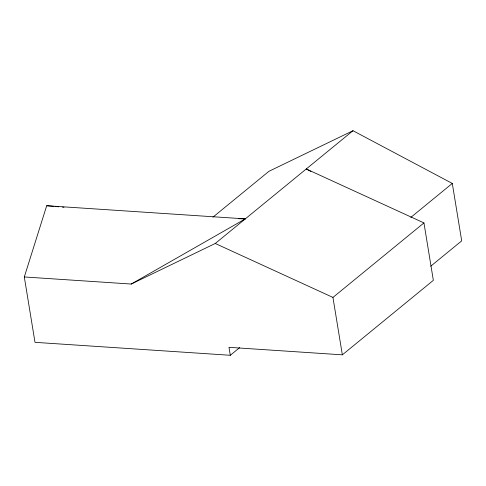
<?xml version="1.0" encoding="UTF-8"?>
<svg xmlns="http://www.w3.org/2000/svg" width="486" height="486" viewBox="0 0 486 486"><rect width="100%" height="100%" fill="white"/><g stroke="black" fill="none" stroke-linecap="round" stroke-linejoin="round"><path stroke-width="0.73" d="M24.3 276.959L46.699 205.724L245.29 218.888L131.226 284.049L24.3 276.959L35.004 342.338L230.297 355.284L239.677 347.605M212.911 217.181L268.965 171.285L352.994 130.716L452.296 183.441L461.7 240.856L430.736 266.207M131.226 284.049L215.255 243.48L352.994 130.716M410.822 217.4L452.296 183.441M230.297 355.284L228.991 347.326L342.344 354.841L332.946 297.426L423.95 222.922L306.259 168.976L310.925 171.455M342.344 354.841L433.348 280.337L423.95 222.922M238.675 218.724L245.29 218.888M46.699 205.724L53.466 206.331M54.967 206.465L58.727 206.799M62.481 207.139L63.988 207.273M215.255 243.48L332.946 297.426"/></g></svg>
